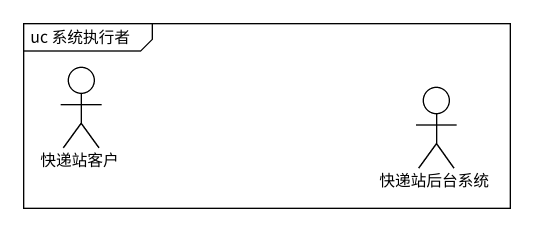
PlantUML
@startuml
mainframe uc 系统执行者
actor 快递站客户
actor 快递站后台系统
@enduml
